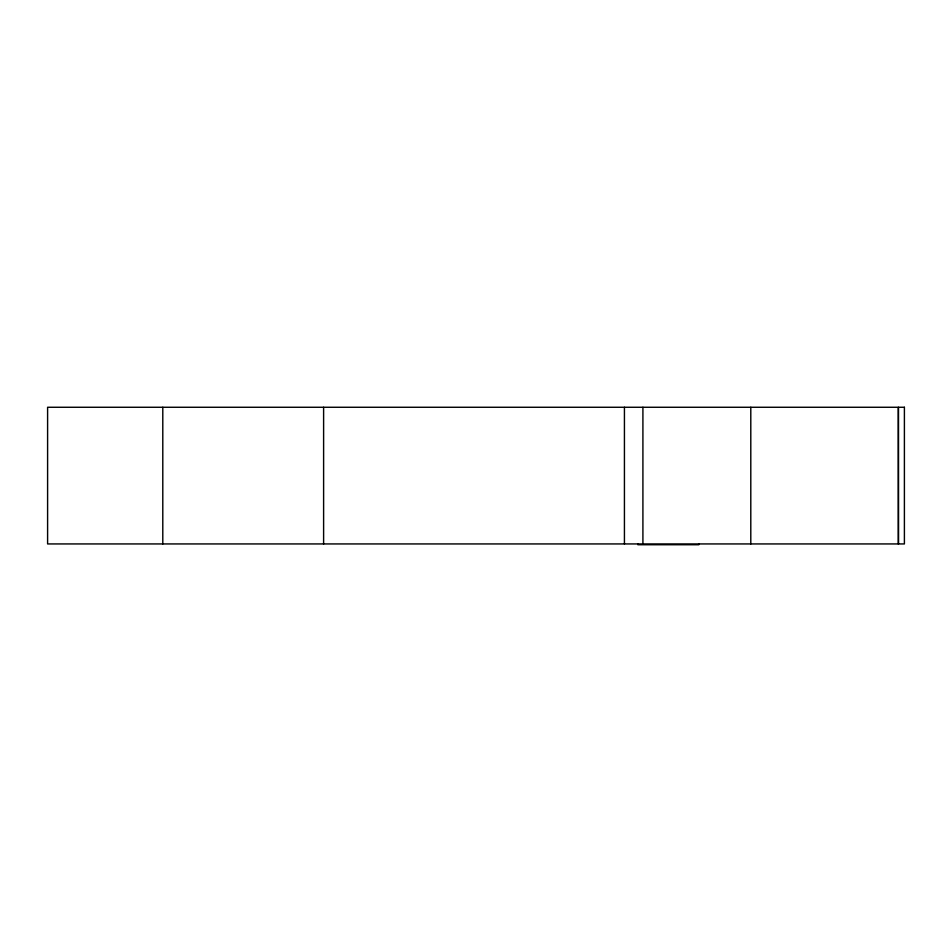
<?xml version="1.0" encoding="UTF-8"?>
<svg xmlns="http://www.w3.org/2000/svg" width="952" height="952" viewBox="0 0 952 952"><rect width="100%" height="100%" fill="white"/><g stroke="black" fill="none" stroke-linecap="round" stroke-linejoin="round"><path stroke-width="1.43" d="M637.876 543.937L637.876 544.734L698.827 544.734L698.827 543.711M750.795 407.266L750.795 543.937M642.909 407.266L642.909 543.937M624.429 407.266L624.429 543.937M323.609 407.266L323.609 544.008M162.792 407.266L162.792 543.937M904.4 407.266L47.6 407.266L47.6 543.937L904.4 543.937L904.4 407.266M898.45 543.937L898.39 407.266L898.39 543.937"/></g></svg>
